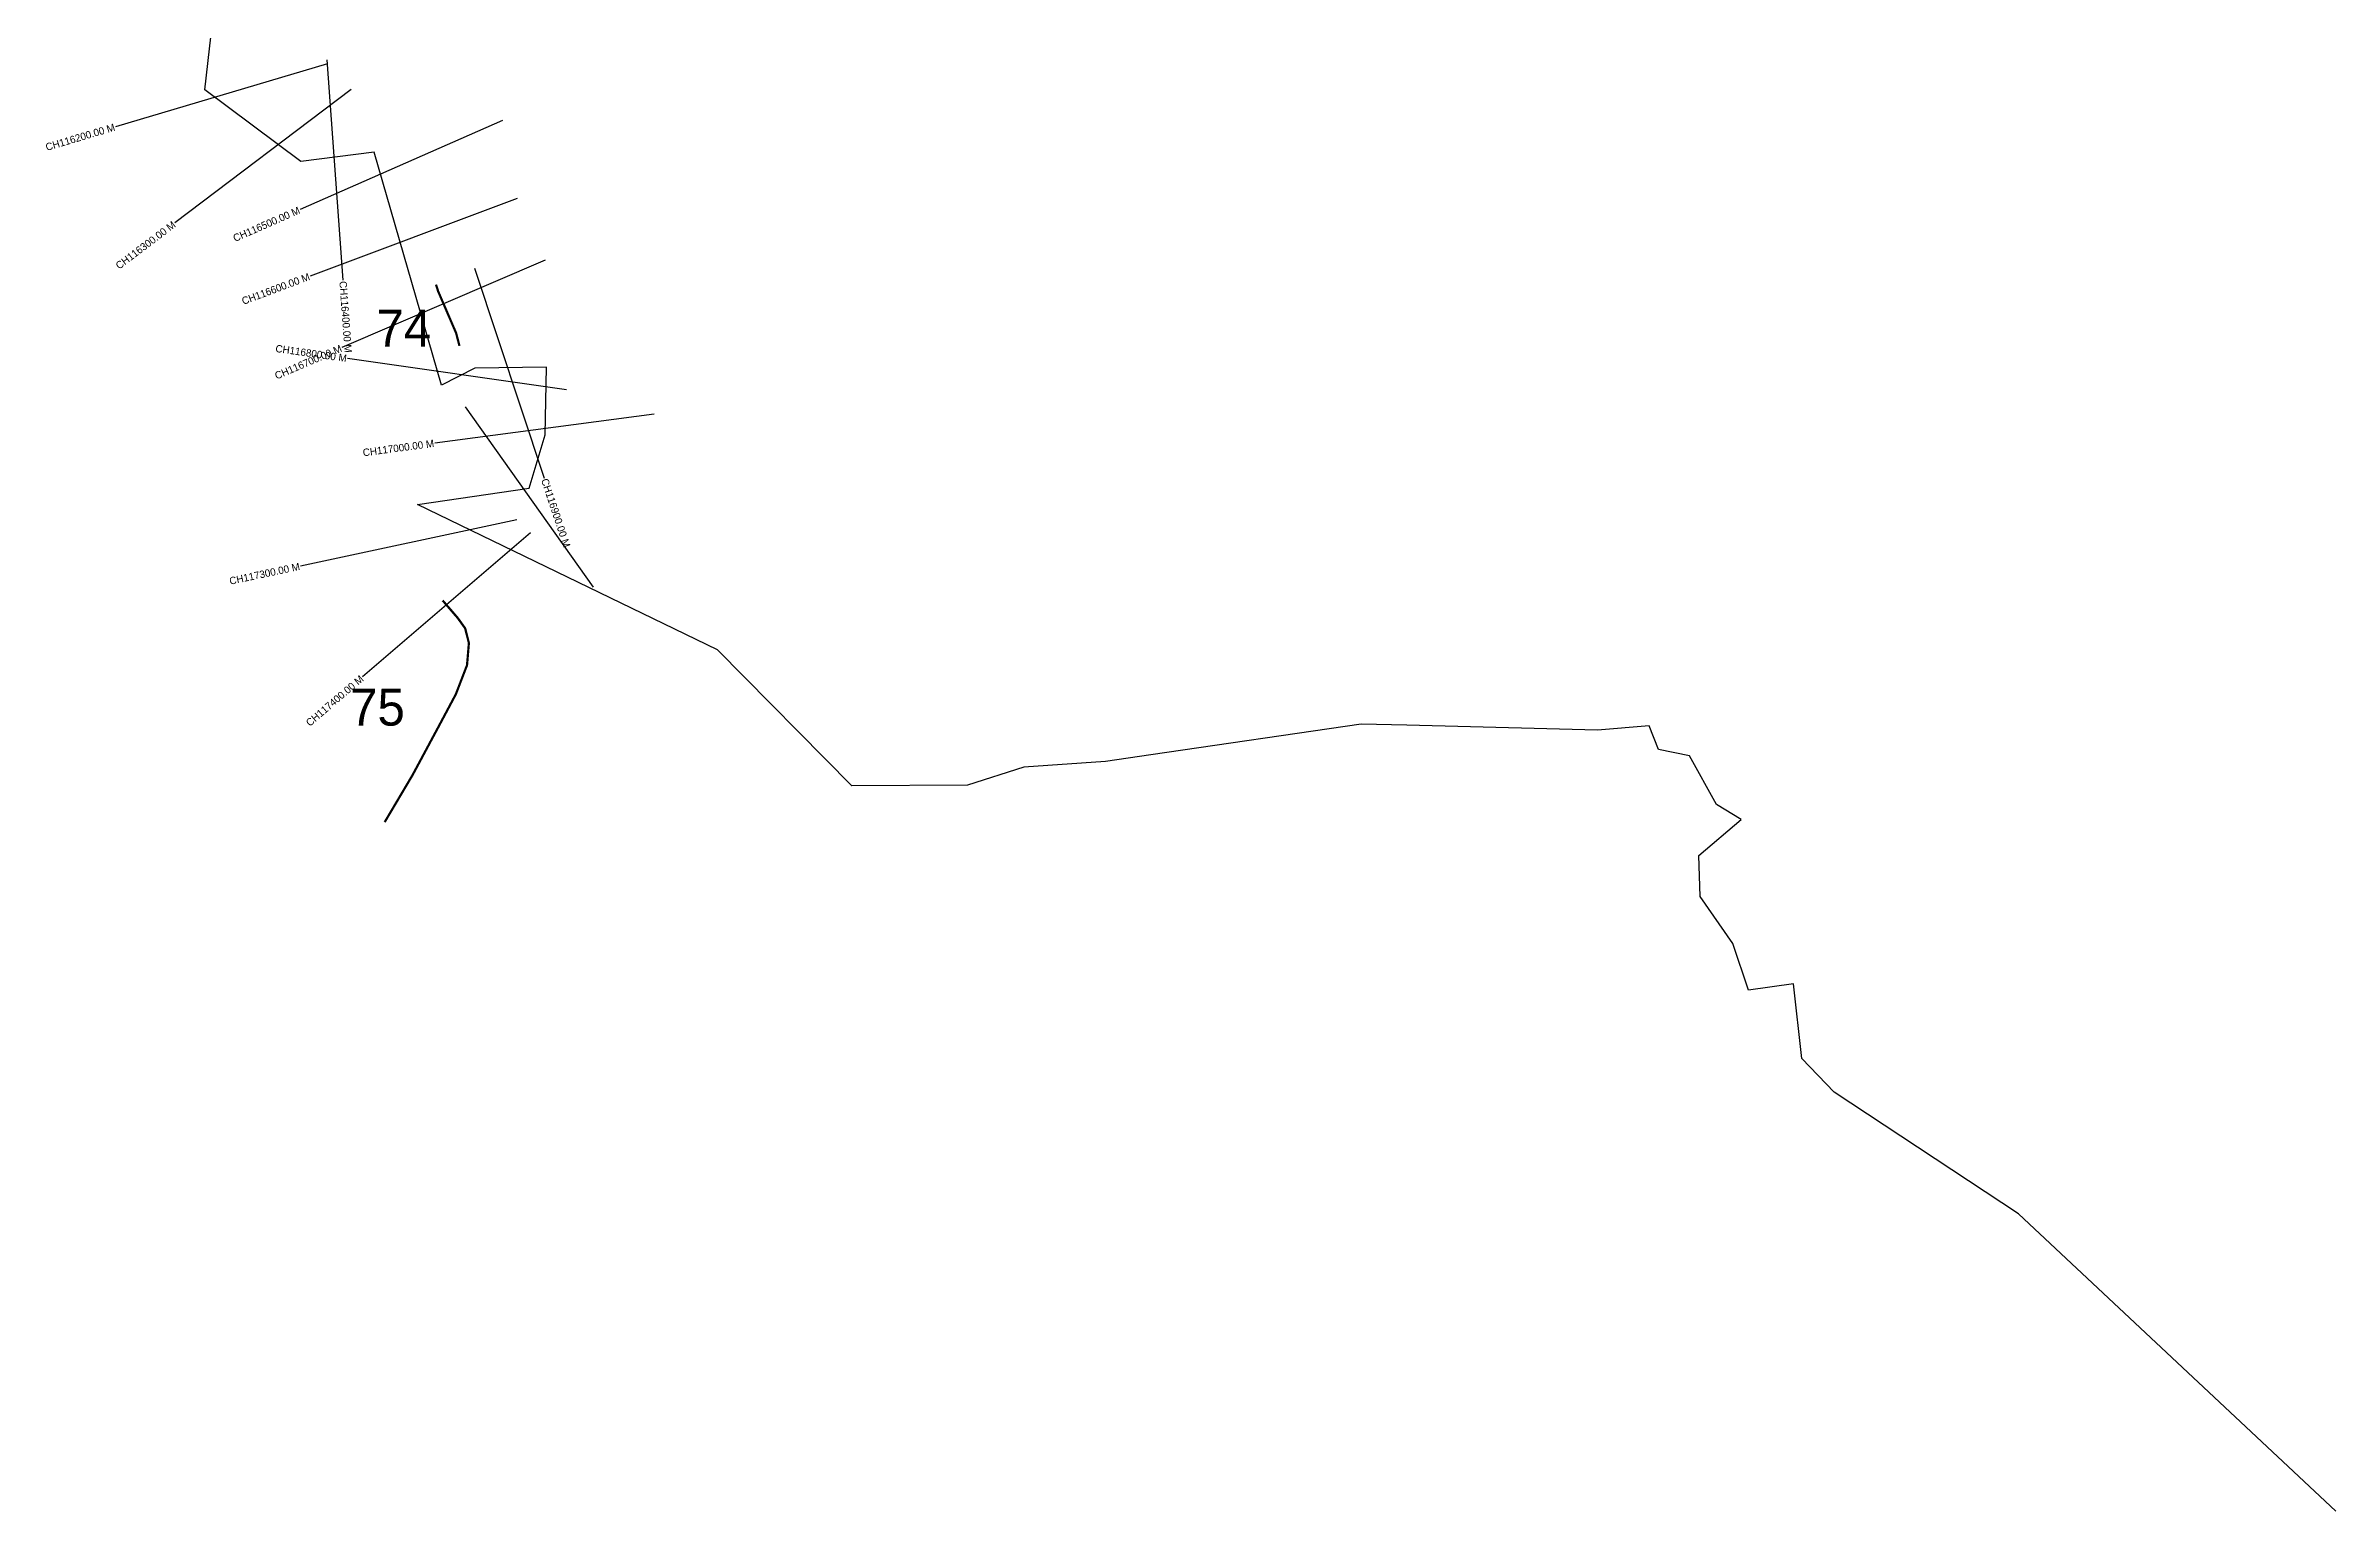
# Model space of a CAD drawing. Header units: metres. Extents: x 266375 to 272991, y 2129469 to 2134399.
# Drawn here: x 266580 to 269683, y 2130276 to 2132264 of the extents above; entities that cross this region are included whole.
import ezdxf
from ezdxf.enums import TextEntityAlignment as Align

# ---------------------------------------------------------------- set-up
doc = ezdxf.new("R2010")
doc.units = ezdxf.units.M
for name, color, linetype in [('ARTIFICIALLY PROTECTED', 4, 'Continuous'), ('CS', 134, 'Continuous'), ('CSMark', 6, 'Continuous')]:
    doc.layers.add(name, color=color, linetype=linetype)

msp = doc.modelspace()

# ---------------------------------------------------------------- linework, layer by layer
at = {"color": 6}
msp.add_lwpolyline([(269685, 2130276.3), (269254.8, 2130679.7), (269005, 2130845), (268961.3, 2130890.5), (268949.8, 2130991.7), (268889, 2130983.2), (268867.4, 2131046.4), (268823.3, 2131110), (268821.4, 2131165.8), (268879.1, 2131214.7), (268845.3, 2131234.8), (268808.6, 2131300.9), (268766.8, 2131309.5), (268754.3, 2131341.5), (268683.9, 2131335.8), (268615.2, 2131337.6), (268425.4, 2131342.4), (268363.7, 2131344), (268078.6, 2131302.4), (268017.1, 2131293.4), (267906.3, 2131285.6), (267829.8, 2131261.4), (267673.1, 2131260.2), (267490.7, 2131444.6), (267084.3, 2131641.7), (267235.3, 2131664), (267257, 2131736.5), (267258.9, 2131828.2), (267161.9, 2131826.7), (267116.5, 2131803.7), (267025.5, 2132120), (266926.1, 2132107.2), (266795.9, 2132204.5), (266814.8, 2132371.8)], dxfattribs=at)
at = {"layer": 'ARTIFICIALLY PROTECTED', "const_width": 3, "flags": 128}
msp.add_lwpolyline([(267109.2, 2131940.2), (267112.1, 2131931.1), (267136.5, 2131874.4), (267141, 2131857.1)], dxfattribs=at)
at = {"layer": 'ARTIFICIALLY PROTECTED', "flags": 128}
msp.add_lwpolyline([(267118.2, 2131511.8, 3, 3, 0), (267138.7, 2131487.9, 3, 3, 0), (267148.7, 2131474, 3, 3, 0), (267153.8, 2131454, 3, 3, 0), (267151.8, 2131430.2, 3, 3, 0), (267151.2, 2131423.8, 3, 3, 0), (267136.1, 2131384.6, 3, 3, 0), (267114.8, 2131344.6, 3, 3, 0), (267077.5, 2131275.1, 3, 3, 0), (267039.6, 2131211.1, 0, 0, 0)], format="xyseb", dxfattribs=at)
at = {"layer": 'CS'}
for p, q in [((266962.1, 2132239.5), (266674.4, 2132154.3)), ((266961, 2132245.2), (266983, 2131946)), ((266994.1, 2132205), (266755, 2132023.8)), ((267199.5, 2132162.7), (266924.8, 2132042.1)), ((267219.4, 2132057), (266938.4, 2131951.8)), ((267257.2, 2131973.4), (266981.6, 2131854.8)), ((267161.3, 2131962.3), (267256, 2131677.7)), ((267286.1, 2131797.6), (266989.1, 2131840)), ((267404.9, 2131764.6), (267107.5, 2131725.2)), ((267322.9, 2131529.7), (267149.1, 2131774.2)), ((267218.8, 2131621.1), (266925.4, 2131558.4)), ((267237.4, 2131603.3), (267009.6, 2131408))]:
    msp.add_line(p, q, dxfattribs=at)

# ---------------------------------------------------------------- texts
at = {"char_height": 50, "attachment_point": 1}
for s, insert in [('74', (267028.3, 2131906)), ('75', (266992.6, 2131392))]:
    msp.add_mtext_dynamic_manual_height_columns(s, width=84.374, gutter_width=1, heights=[0], dxfattribs=dict(at, insert=insert))
at = {"layer": 'CSMark'}
for s, rotation, p in [('CH116200.00 M', 16.5096, (266673.5, 2132154)), ('CH116500.00 M', 23.7105, (266923.9, 2132041.7)), ('CH116300.00 M', 37.1388, (266754.2, 2132023.2)), ('CH116600.00 M', 20.5183, (266937.5, 2131951.5)), ('CH116700.00 M', 23.2791, (266980.7, 2131854.4)), ('CH116800.00 M', 351.8879, (266988.1, 2131840.1)), ('CH117000.00 M', 7.5538, (267106.5, 2131725)), ('CH117300.00 M', 12.0453, (266924.4, 2131558.2)), ('CH117400.00 M', 40.5985, (267008.8, 2131407.4))]:
    msp.add_text(s, height=10, rotation=rotation, dxfattribs=at).set_placement(p, align=Align.MIDDLE_RIGHT)
for s, rotation, p in [('CH116400.00 M', 274.2128, (266983.1, 2131945)), ('CH116900.00 M', 288.3947, (267256.3, 2131676.7))]:
    msp.add_text(s, height=10, rotation=rotation, dxfattribs=at).set_placement(p, align=Align.MIDDLE_LEFT)

doc.saveas('drawing.dxf')
